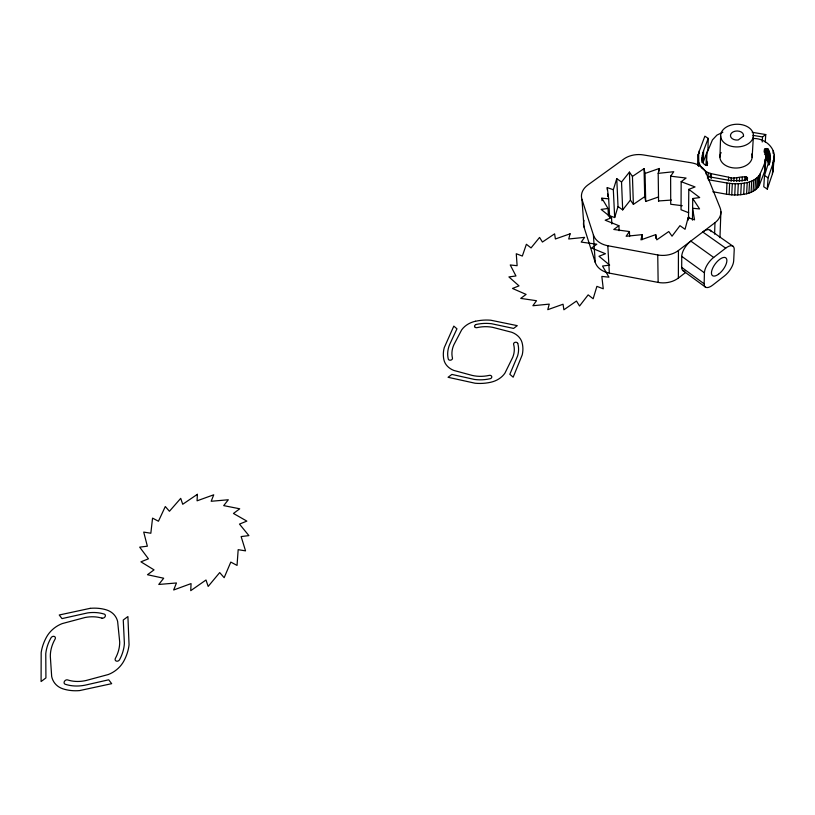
<?xml version="1.0" encoding="UTF-8"?>
<svg xmlns="http://www.w3.org/2000/svg" width="815" height="815" viewBox="0 0 815 815"><rect width="100%" height="100%" fill="white"/><g stroke="black" fill="none" stroke-linecap="round" stroke-linejoin="round"><path stroke-width="1.22" d="M678.365 278.058L678.437 250.5L714.969 222.709A21.098 15.302 -1.3 0 0 720.073 207.754L705.984 172.719A20.64 14.69 -2.2 0 0 691.263 162.776L643.249 154.911A20.334 14.456 -3.9 0 0 623.709 159.108L587.88 184.974A20.497 14.802 -5 0 0 581.951 199.349L583.988 226.998L595.235 262.379A20.477 15.312 -4.1 0 0 609.335 273.117L658.143 282.408A20.772 15.566 -2.1 0 0 678.365 278.058L685.568 272.526M688.726 212.746L681.045 209.761L681.167 181.684L686.077 178.047L670.623 176.183L670.725 204.259L682.267 205.716M681.697 267.391L681.748 256.358A12.755 5.807 -53.3 0 1 690.814 241.087L713.685 257.428L725.686 248.168A12.877 5.623 -53.3 0 1 734.223 249.747L733.683 260.871A12.745 5.522 -53.1 0 1 724.545 275.888L712.809 285.036A12.775 5.573 -52.9 0 1 704.15 283.803L681.697 267.391A12.633 5.715 -53.1 0 0 684.926 271.212M688.135 220.162L688.155 217.625L694.543 219.867L692.546 208.253L699.576 208.925L692.75 198.514L699.718 197.566L688.807 189.365L695.032 186.941L681.167 181.684M689.928 218.501L688.512 217.411L688.807 189.365M692.455 220.152L692.75 198.514M698.098 165.608L698.302 154.392L698.16 165.649M698.536 163.815L698.74 152.599L704.873 136.187L708.225 138.387L707.95 149.654L703.335 161.869L703.579 150.643L708.225 138.387M698.771 166.413L698.302 154.392M699.25 153.281L699.301 150.785M702.153 162.267L702.398 155.044L703.579 150.643M702.245 162.521L702.398 155.044M702.632 162.806L702.846 152.823M706.147 165.486L706.717 153.617L712.432 139.915L716.935 135.117L722.854 132.244M706.177 174.145L706.238 171.659L701.46 167.829L698.842 162.684M706.31 165.547L706.717 153.617M706.778 164.936L706.391 155.512M704.15 283.803L704.415 272.801A12.897 5.674 -53.1 0 1 713.685 257.428M707.461 165.537L706.87 161.197M708.113 177.589L708.235 172.617L706.238 171.659M710.303 177.13L710.405 173.401L708.235 172.617M711.21 178.658L711.342 173.687L710.405 173.401M714.602 234.119L714.969 222.709M719.93 157.081L720.643 135.962M719.971 237.104L720.898 211.625M726.96 183.018L732.308 183.63L731.758 194.867L726.511 194.204L726.96 183.018L708.184 179.697M728.447 180.94L728.6 177.201C734.447 180.166 742.995 174.4 747.589 178.19C743.728 182.305 735.578 180.115 730.281 180.523L709.009 176.774L707.339 178.016M729.14 194.581L729.619 183.395M731.136 181.317L731.3 177.578M733.867 181.521L734.04 177.782M731.758 194.867L734.753 194.979L735.273 183.793C744.207 183.711 755.179 182.417 760.14 173.901C763.207 166.454 768.484 157.927 764.429 149.787L764.613 149.288C771.245 145.773 770.185 159.557 769.666 162.827M736.617 181.551L736.791 177.813M734.753 194.979L737.748 194.928L738.298 183.732M739.358 181.399L739.551 177.66M737.748 194.928L740.733 194.704L741.314 183.507M742.078 181.073L742.271 177.334M740.733 194.704L743.698 194.316L744.299 183.11M744.737 180.563L744.941 176.824M745.481 180.502L745.684 176.763M746.275 179.392L746.418 176.896M746.886 179.708L747.019 177.222M747.284 180.166L747.416 177.67M743.698 194.316L746.601 193.766L747.223 182.55M747.314 180.237L747.457 177.741M746.601 193.766L748.904 193.145L749.545 181.928M752.143 157.427L753.386 136.227A16.392 11.349 -1 0 0 729.853 125.449A16.392 11.349 -1 0 0 727.856 145.07A16.392 11.349 -1 0 0 753.386 136.227M748.904 193.145L751.073 192.32L751.736 181.103M751.073 192.32L753.091 191.321L753.773 180.095M753.06 138.519C765.937 137.878 778.386 150.052 773.211 162.837L768.087 177.853L767.282 189.1L763.757 186.767L764.531 175.52L770.022 157.804M753.091 191.321L754.914 190.15L755.617 178.923M754.914 190.15L756.524 188.825L757.237 177.599M756.524 188.825L757.889 187.379L758.612 176.142M757.889 187.379L758.999 185.82L759.733 174.573M762.219 141.983L762.545 136.94L765.764 134.546L765.254 142.105M758.999 185.82L760.14 173.901M764.256 152.303L764.429 149.787M764.439 151.804L764.613 149.288M764.888 151.386L765.051 148.87M765.03 154.555L765.204 152.048M765.254 154.881L765.784 148.564M765.326 158.844L764.959 170.539L759.397 185.148M764.531 172.332L765.305 161.044M764.959 170.539L766.416 148.473M765.163 168.736L765.937 157.438M768.942 164.875L767.608 160.749L766.273 159.842L767.058 148.524M766.854 160.035L767.638 148.717M767.312 160.351L768.107 149.033M767.608 160.749L768.402 149.43M768.402 162.786L769.207 151.468M768.881 164.834L769.747 153.556M769.309 163.591L769.492 161.085M769.482 163.703L770.022 155.675M773.038 153.22L773.221 150.704M773.048 162.817L773.231 160.3M767.282 189.1L772.447 173.87L773.303 162.572M772.447 173.87L774.138 154.83M772.915 172.087L774.25 156.928M698.363 154.432L698.74 152.599M671.397 200.072L658.663 200.948M611.841 224.023L611.525 217.748L605.199 220.203L618.891 225.704L613.787 229.473L629.435 231.542L626.114 236.279L642.139 234.638L640.947 239.865L655.718 234.638L656.798 239.844L668.779 231.542L672.029 236.187L679.965 225.663L685.048 229.28L688.155 217.625M658.561 201.417L658.194 173.361L659.294 168.481L645.052 173.442L645.714 201.458L658.551 196.955M608.744 215.405L614.683 217.534L618.025 206.531L616.761 178.638L621.529 182.02L622.691 209.903L618.025 206.531M706.452 164.844L707.023 162.99M517.678 343.421A2.088 1.63 -8.2 0 0 515.212 342.3A2.088 1.63 -8.2 0 0 513.613 344.338A31.367 24.613 -9.9 0 1 512.818 357.113L504.964 373.076A21.007 16.616 -9.8 0 1 490.752 382.255A40.027 31.408 -9.9 0 1 475.074 383.223L448.046 377.294L451.887 374.421L474.412 379.444A35.646 27.975 -9.9 0 0 490.11 378.731A2.109 1.681 -9.7 0 0 491.72 376.53L491.69 376.449A2.109 1.681 -9.7 0 0 489.245 375.379A31.367 24.613 -9.9 0 1 472.191 375.42L453.853 370.448A20.833 16.361 -10.8 0 1 443.91 359.843A40.027 31.408 -9.9 0 1 444.257 347.618L453.812 326.122L456.95 328.812L450.247 343.237A35.646 27.975 -9.9 0 0 448.27 359.007A2.088 1.64 -11.5 0 0 450.807 360.118L450.919 360.087A2.088 1.64 -11.5 0 0 452.447 358.07A31.367 24.613 -9.9 0 1 453.935 344.653L461.616 329.963A20.681 16.096 -9.9 0 1 475.502 321.222M614.683 217.534L613.328 189.722L616.761 178.638M670.623 176.183L673.761 171.71L658.194 173.361M622.691 209.903L630.413 200.093L629.414 172.118L621.529 182.02M732.308 183.63L735.273 183.793M633.377 204.382L644.726 196.67L644.044 168.624L632.44 176.427L633.377 204.382L630.413 200.093M688.512 217.411L689.093 217.187M764.908 159.913L766.273 159.842M608.428 216.026L608.021 208.477L601.113 209.414L611.525 217.748M602 200.704L601.857 198.188L608.673 198.829L609.661 217.737M752.194 132.305L765.764 134.546M752.795 135.331L762.545 136.94M712.86 191.749L726.511 194.204M581.951 199.349L593.412 234.954A20.945 15.424 -4.3 0 0 607.817 245.733L657.746 254.952A21.251 15.689 -2.4 0 0 678.437 250.5M711.342 173.687L728.6 177.212M607.399 190.129L607.267 187.603L613.328 189.722M773.211 170.294L772.946 164.07M764.531 175.52L768.087 177.853M710.12 230.176L733.001 246.242M725.686 248.168L702.764 231.99A12.734 5.756 -53.5 0 1 711.159 231.643M681.748 256.358L704.415 272.801M683.113 270.753L705.495 287.135M90.17 608.336L59.24 614.989L61.991 618.605L87.725 612.89A42.166 33.588 -35.9 0 1 104.208 614.072A2.414 1.925 -33.9 0 1 105.094 616.68A2.414 1.925 -33.9 0 1 101.997 618.065M629.414 172.118L632.44 176.427M601.857 198.188L608.021 208.477M476.194 324.553A2.058 1.589 -10 0 0 474.585 326.55L474.615 326.642M644.044 168.624L645.052 173.442M644.726 196.67L645.714 201.458M707.522 163.041L707.593 163.56C704.14 167.9 701.542 160.3 702.255 157.285M607.267 187.603L608.673 198.829M593.412 234.954L595.235 262.379M607.817 245.733L609.335 273.117M607.603 193.919L607.735 196.446M618.891 225.704L619.115 230.716M629.435 231.542L629.618 236.554M642.139 234.638L642.281 239.651M655.718 234.638L655.78 238.408M657.746 254.952L658.143 282.408M659.294 168.481L659.325 170.926M751.725 153.954A16.137 11.308 -0.8 0 1 734.865 168.022A16.137 11.308 -0.8 0 1 721.112 152.578M583.988 226.998A20.049 14.701 -4.8 0 1 583.988 220.335M719.4 236.696A20.63 15.19 -1 0 1 719.645 237.644M517.78 343.39A35.646 27.975 -9.9 0 1 517.606 355.911L509.823 374.309L513.165 377.182L522.221 354.892A40.027 31.408 -9.9 0 0 522.069 342.616A20.854 16.341 -8.9 0 0 511.749 332.265L492.505 327.294A31.367 24.613 -9.9 0 0 476.989 327.64A2.058 1.589 -10 0 1 474.585 326.55M476.174 324.472A35.646 27.975 -9.9 0 1 491.628 323.738L513.582 328.425L517.28 325.654L490.752 320.214A40.027 31.408 -9.9 0 0 475.491 321.273M101.926 618.167A37.103 29.554 -35.9 0 0 84.923 617.536L62.276 623.577A24.593 19.417 -35.9 0 0 46.72 636.729A47.331 37.704 -35.9 0 0 41.178 652.591L41.086 681.544L45.925 677.927L45.772 653.712A42.166 33.588 -35.9 0 1 51.029 637.809A2.455 1.925 -35.9 0 1 54.279 636.454L54.381 636.495A2.455 1.925 -35.9 0 1 55.084 639.113A37.103 29.554 -35.9 0 0 50.336 656.554L51.671 676.47A24.939 19.866 -37 0 0 62.928 688.828A47.331 37.704 -35.9 0 0 79.564 690.59L111.675 683.673L108.711 679.792L87.083 684.722A42.166 33.588 -35.9 0 1 65.251 684.254A2.516 2.007 -37.9 0 1 64.477 681.35L64.548 681.238A2.516 2.007 -37.9 0 1 67.665 679.934A37.103 29.554 -35.9 0 0 86.135 680.484L108.303 674.525A24.705 19.855 -35.9 0 0 123.941 660.884A47.331 37.704 -35.9 0 0 129.055 644.777L127.904 616.548L123.259 620.011L124.389 643.371A42.166 33.588 -35.9 0 1 119.581 659.681A2.476 2.007 -35.8 0 1 116.29 661.067L116.188 661.026A2.476 2.007 -35.8 0 1 115.404 658.347A37.103 29.554 -35.9 0 0 119.703 641.986L117.625 621.438A24.369 19.397 -34.8 0 0 106.296 609.844A47.331 37.704 -35.9 0 0 90.251 608.336M197.373 494.328L197.077 500.818L213.744 494.797L211.177 501.276L228.322 499.758L223.697 505.616L239.742 508.794L233.457 513.45L246.853 521.111L239.488 524.096L248.891 535.608L241.138 536.565L245.539 550.869L238.174 549.667L237.043 565.406L230.798 562.095L224.156 577.692L219.704 572.578L208.171 586.423L205.991 580.005L190.741 590.671L191.056 583.601L173.666 589.989L176.458 582.97L158.752 584.467L163.693 578.222L147.474 574.728L154.035 569.868L140.934 561.841L148.432 558.815L139.681 547.14L147.352 546.193L143.715 532.083L150.836 533.244L152.558 518.126L158.446 521.233L165.302 506.533L169.439 511.27L180.716 498.362L182.723 504.261L197.373 494.328M570.103 233.813L568.727 238.989L584.62 237.359L581.197 242.096L596.804 244.205L591.629 248.035L605.443 253.74L598.994 256.267L609.661 265.099L602.54 266.047L608.948 277.181L601.837 276.417L603.273 288.805L596.896 286.36L593.147 298.759L588.155 294.867L579.547 306.012L576.48 301.041L563.888 309.781L563.053 304.229L547.772 309.68L549.259 304.117L532.878 305.737L536.504 300.715L520.714 298.392L526.093 294.409L512.472 288.439L519.023 285.871L508.896 276.917L515.956 275.969L510.231 264.967L517.118 265.7L516.272 253.74L522.334 256.053L526.388 244.276L531.044 247.913L539.571 237.44L542.423 242.045L554.607 233.844L555.382 238.978L570.103 233.813M743.514 136.044L738.217 139.976A6.561 4.544 -1 0 1 730.474 135.942A6.561 4.544 -1 0 1 737.168 130.981A6.561 4.544 -1 0 1 743.514 136.044M718.494 274.248A11.115 4.849 -53.1 0 0 726.165 258.161A11.115 4.849 -53.1 0 0 712.84 267.84A11.115 4.849 -53.1 0 0 718.494 274.248"/></g></svg>
